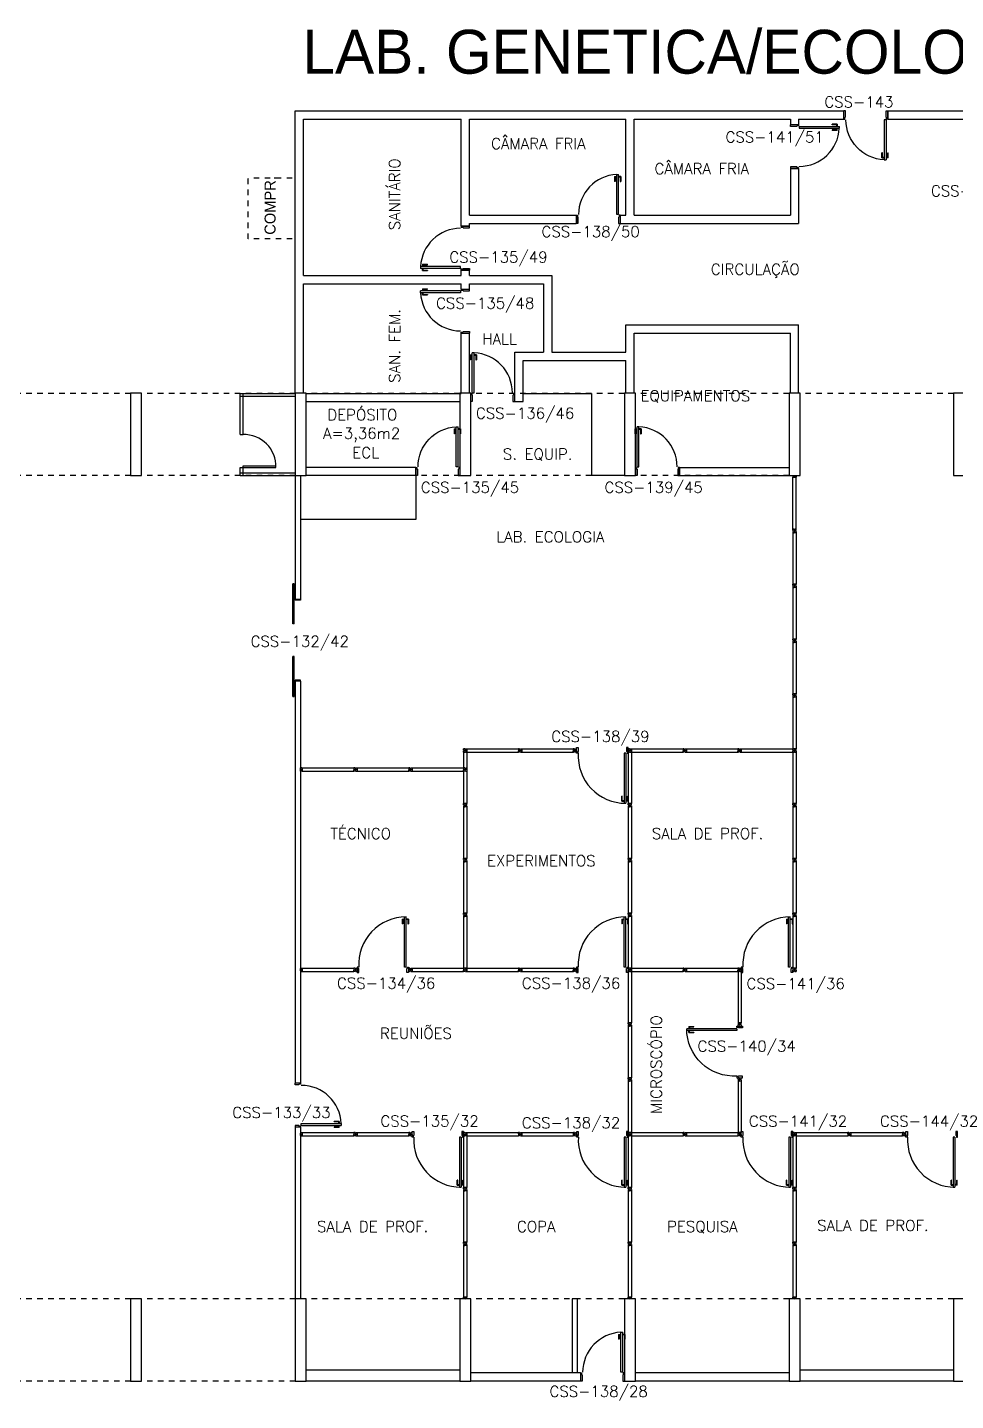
# Model space of a CAD drawing. Extents: x -248 to -11, y 347 to 447.
# Drawn here: x -107.14 to -90.23, y 388.71 to 413.75 of the extents above; entities that cross this region are included whole.
import ezdxf
from ezdxf.enums import TextEntityAlignment as Align

# ---------------------------------------------------------------- set-up
doc = ezdxf.new("R2010")
doc.units = 0
doc.header["$LTSCALE"] = 0.02
doc.header["$MEASUREMENT"] = 0
doc.linetypes.add('HIDDEN2', pattern=[0.1875, 0.125, -0.0625])
doc.layers.get('0').update_dxf_attribs({"linetype": 'CONTINUOUS'})
for name, color, linetype in [('ALV', 2, 'CONTINUOUS'), ('AREA', 2, 'CONTINUOUS'), ('BANC', 2, 'CONTINUOUS'), ('DIV', 2, 'CONTINUOUS'), ('ESQ', 1, 'CONTINUOUS'), ('ESTR', 3, 'CONTINUOUS'), ('JANELA', 1, 'CONTINUOUS'), ('PROJ', 1, 'HIDDEN2'), ('TEXT_CENTRO_CUSTO', 1, 'CONTINUOUS'), ('TEXTO', 2, 'CONTINUOUS'), ('TEXTO-ENDEREÇO', 2, 'CONTINUOUS'), ('USO', 2, 'CONTINUOUS')]:
    doc.layers.add(name, color=color, linetype=linetype)
doc.styles.add('UNB-100', font='simplex.shx', dxfattribs={"height": 0.2})
doc.styles.add('UNB-100-1', font='simplex.shx', dxfattribs={"height": 0.2})

# ---------------------------------------------------------------- blocks, each defined once
blk = doc.blocks.new('PDV2E-SSS')
at = {"layer": 'DIV'}
for p, q in [((0.034, 0.925), (0.034, 0.835)), ((0.034, 0.925), (0.074, 0.925)), ((0.044, 0.835), (0.034, 0.835)), ((0.044, 0.915), (0.044, 0.835)), ((0.044, 0.915), (0.074, 0.915)), ((0.076, 0.05), (0.076, 0.965)), ((0.106, 0.965), (0.076, 0.965)), ((0.106, 0.05), (0.106, 0.965)), ((0.148, 0.925), (0.108, 0.925)), ((0.138, 0.915), (0.108, 0.915)), ((0.138, 0.915), (0.138, 0.835)), ((0.138, 0.835), (0.148, 0.835)), ((0.148, 0.925), (0.148, 0.835)), ((0.031, 0.05), (0.031, -0.05)), ((0.051, 0.05), (0.031, 0.05)), ((0.051, 0.02), (0.051, 0.05)), ((0.051, 0.02), (0.061, 0.02)), ((0.061, -0.05), (0.061, 0.02)), ((0.076, 0.05), (0.106, 0.05)), ((0.95, 0.02), (0.94, 0.02)), ((0.94, -0.05), (0.94, 0.02)), ((0.95, 0.02), (0.95, 0.05)), ((0.95, 0.05), (0.97, 0.05)), ((0.97, 0.05), (0.97, 0.035)), ((0.97, 0.035), (0.97, -0.035)), ((0.031, -0.05), (0.061, -0.05)), ((0.97, -0.05), (0.94, -0.05)), ((0.97, -0.035), (0.97, -0.05))]:
    blk.add_line(p, q, dxfattribs=at)
at = {"layer": 'DIV', "color": 1}
blk.add_arc((0.076, 0.1), 0.865, 356.6786, 90, dxfattribs=at)
blk = doc.blocks.new('PILAR-SSS')
for points in [[(0.003, -26.452), (0.003, -27.952), (0.203, -27.952), (0.203, -26.452)], [(0.003, -42.962), (0.003, -44.462), (0.203, -44.462), (0.203, -42.962)]]:
    blk.add_lwpolyline(points, close=True)
blk = doc.blocks.new('DIVMT-SSS')
for p, q in [((-0.03, 0.008), (-0.03, 0.03)), ((-0.006, 0.03), (-0.03, 0.03)), ((-0.03, 0.008), (-0.02, 0.008)), ((-0.02, -0.008), (-0.02, 0.008)), ((-0.006, 0.02), (-0.006, 0.03)), ((0.006, 0.02), (-0.006, 0.02)), ((-0.005, 0), (0.005, 0)), ((0.005, 0), (-0.005, 0)), ((0, 0.005), (0, -0.005)), ((0, -0.005), (0, 0.005)), ((0.006, 0.03), (0.03, 0.03)), ((0.006, 0.02), (0.006, 0.03)), ((0.03, 0.008), (0.02, 0.008)), ((0.02, -0.008), (0.02, 0.008)), ((0.03, 0.008), (0.03, 0.03)), ((-0.03, -0.008), (-0.03, -0.03)), ((-0.03, -0.008), (-0.02, -0.008)), ((-0.03, -0.03), (-0.03, -0.97)), ((-0.03, -0.03), (-0.009, -0.03)), ((0.03, -0.03), (-0.03, -0.03)), ((-0.03, -0.03), (-0.006, -0.03)), ((-0.009, -0.03), (-0.027, -0.03)), ((-0.006, -0.02), (-0.006, -0.03)), ((-0.006, -0.02), (0.006, -0.02)), ((-0.006, -0.02), (-0.006, -0.03)), ((0.006, -0.02), (-0.006, -0.02)), ((0.005, -0.03), (-0.005, -0.03)), ((0.006, -0.02), (0.006, -0.03)), ((0.006, -0.02), (0.006, -0.03)), ((0.03, -0.03), (0.006, -0.03)), ((0.03, -0.008), (0.02, -0.008)), ((0.03, -0.008), (0.03, -0.03)), ((0.03, -0.03), (0.03, -0.97)), ((0.03, -0.97), (-0.03, -0.97)), ((-0.006, -0.98), (-0.006, -0.97)), ((-0.006, -0.98), (0.006, -0.98)), ((0.006, -1.001), (-0.006, -1.001)), ((0.005, -0.97), (-0.005, -0.97)), ((0, -0.994), (0, -1.007)), ((0.006, -0.98), (0.006, -0.97)), ((0, -1.02), (0, -1.021))]:
    blk.add_line(p, q)
blk = doc.blocks.new('DIV-SSS')
for p, q in [((-0.005, 0), (0.005, 0)), ((0, 0.005), (0, -0.005)), ((-0.03, -0.03), (-0.03, -0.97)), ((0.03, -0.03), (-0.03, -0.03)), ((-0.03, -0.03), (-0.009, -0.03)), ((-0.009, -0.03), (-0.027, -0.03)), ((-0.006, -0.02), (0.006, -0.02)), ((-0.006, -0.02), (-0.006, -0.03)), ((-0.005, -0.022), (0.005, -0.022)), ((-0.005, -0.022), (-0.005, -0.029)), ((0.005, -0.029), (-0.005, -0.029)), ((0.005, -0.03), (-0.005, -0.03)), ((0.005, -0.022), (0.005, -0.029)), ((0.006, -0.02), (0.006, -0.03)), ((0.03, -0.03), (0.03, -0.97)), ((0.03, -0.97), (-0.03, -0.97)), ((0.007, -0.999), (-0.007, -0.999)), ((-0.006, -0.98), (-0.006, -0.97)), ((-0.006, -0.98), (0.006, -0.98)), ((0.005, -0.97), (-0.005, -0.97)), ((0, -0.991), (0, -1.006)), ((0.006, -0.98), (0.006, -0.97))]:
    blk.add_line(p, q)
blk = doc.blocks.new('PD80-SSS')
at = {"color": 1}
for p, q in [((-0.777, 0.01), (-0.777, -0.03)), ((-0.777, 0.01), (-0.687, 0.01)), ((-0.687, 0), (-0.687, 0.01)), ((-0.777, -0.105), (-0.777, -0.065)), ((-0.777, -0.105), (-0.687, -0.105)), ((-0.767, 0), (-0.767, -0.03)), ((-0.767, 0), (-0.687, 0)), ((-0.767, -0.095), (-0.767, -0.065)), ((-0.767, -0.095), (-0.687, -0.095)), ((-0.687, -0.095), (-0.687, -0.105))]:
    blk.add_line(p, q, dxfattribs=at)
at = {"color": 2}
for p, q in [((-0.075, 0), (0.075, 0)), ((0.075, -0.03), (0.075, 0)), ((-0.817, -0.065), (-0.817, -0.03)), ((-0.085, -0.03), (-0.817, -0.03)), ((-0.085, -0.065), (-0.817, -0.065)), ((-0.085, -0.03), (-0.085, -0.065)), ((-0.075, 0), (-0.075, -0.02)), ((-0.075, -0.02), (-0.04, -0.02)), ((-0.04, -0.03), (-0.04, -0.02)), ((-0.04, -0.03), (0.075, -0.03)), ((-0.075, -0.781), (-0.04, -0.781)), ((-0.075, -0.801), (-0.075, -0.781)), ((-0.075, -0.801), (0.075, -0.801)), ((-0.075, -0.802), (0.075, -0.802)), ((-0.04, -0.771), (0.075, -0.771)), ((-0.04, -0.771), (-0.04, -0.781)), ((0.075, -0.771), (0.075, -0.801))]:
    blk.add_line(p, q, dxfattribs=at)
at = {"color": 1}
blk.add_arc((-0.085, -0.03), 0.731, 182.6571, 270, dxfattribs=at)
blk = doc.blocks.new('MTINI-SSS')
for p, q in [((-0.03, 0.008), (-0.03, 0.028)), ((-0.03, 0.028), (-0.008, 0.028)), ((-0.03, 0.008), (-0.02, 0.008)), ((-0.02, 0), (-0.02, 0.008)), ((-0.001, 0), (-0.02, 0)), ((-0.008, 0.019), (-0.008, 0.028)), ((0.008, 0.019), (-0.008, 0.019)), ((0.005, 0), (-0.005, 0)), ((0.02, 0), (-0.001, 0)), ((0, -0.005), (0, 0.005)), ((0.008, 0.019), (0.008, 0.028)), ((0.03, 0.028), (0.008, 0.028)), ((0.03, 0.008), (0.02, 0.008)), ((0.02, 0), (0.02, 0.008)), ((0.03, 0.008), (0.03, 0.028))]:
    blk.add_line(p, q)
blk = doc.blocks.new('MTT-SSS')
for p, q in [((-0.008, 0.03), (-0.03, 0.03)), ((-0.03, 0.03), (-0.03, 0.006)), ((-0.0185, 0.006), (-0.03, 0.006)), ((-0.0185, -0.006), (-0.0185, 0.006)), ((-0.008, 0.03), (-0.008, 0.02)), ((-0.008, 0.02), (0.008, 0.02)), ((-0.0051, 0), (0.0051, 0)), ((0, -0.0051), (0, 0.0051)), ((0.008, 0.03), (0.03, 0.03)), ((0.008, 0.03), (0.008, 0.02)), ((0.0205, -0.006), (0.0205, 0.006)), ((0.0205, 0.006), (0.03, 0.006)), ((0.03, 0.006), (0.03, 0.03)), ((-0.03, -0.03), (-0.03, -0.006)), ((-0.0185, -0.006), (-0.03, -0.006)), ((-0.008, -0.03), (-0.03, -0.03)), ((-0.008, -0.02), (0.008, -0.02)), ((-0.008, -0.03), (-0.008, -0.02)), ((0.008, -0.03), (0.008, -0.02)), ((0.008, -0.03), (0.03, -0.03)), ((0.0205, -0.006), (0.03, -0.006)), ((0.03, -0.006), (0.03, -0.03))]:
    blk.add_line(p, q)
blk = doc.blocks.new('PE80-SSS')
for p, q in [((0.075, 0), (-0.075, 0)), ((-0.075, -0.03), (-0.075, 0)), ((0.075, 0), (0.075, -0.02)), ((0.777, 0.01), (0.687, 0.01)), ((0.687, 0), (0.687, 0.01)), ((0.777, 0.01), (0.777, -0.03)), ((0.04, -0.03), (-0.075, -0.03)), ((0.075, -0.02), (0.04, -0.02)), ((0.04, -0.03), (0.04, -0.02)), ((0.085, -0.03), (0.817, -0.03)), ((0.085, -0.03), (0.085, -0.065)), ((0.085, -0.065), (0.817, -0.065)), ((0.767, 0), (0.687, 0)), ((0.767, -0.095), (0.687, -0.095)), ((0.687, -0.095), (0.687, -0.105)), ((0.777, -0.105), (0.687, -0.105)), ((0.767, 0), (0.767, -0.03)), ((0.767, -0.095), (0.767, -0.065)), ((0.777, -0.105), (0.777, -0.065)), ((0.817, -0.065), (0.817, -0.03)), ((0.04, -0.771), (-0.075, -0.771)), ((-0.075, -0.771), (-0.075, -0.801)), ((0.075, -0.801), (-0.075, -0.801)), ((0.075, -0.802), (-0.075, -0.802)), ((0.04, -0.771), (0.04, -0.781)), ((0.075, -0.781), (0.04, -0.781)), ((0.075, -0.801), (0.075, -0.781))]:
    blk.add_line(p, q)
blk.add_arc((0.085, -0.03), 0.731, 270, 357.3429)
blk = doc.blocks.new('DIVINI-SSS')
for p, q in [((-0.02, 0), (-0.02, -0.008)), ((-0.02, 0), (0.001, 0)), ((-0.005, 0), (0.005, 0)), ((0, 0.005), (0, -0.005)), ((0.001, 0), (0.02, 0)), ((-0.03, -0.008), (-0.02, -0.008)), ((-0.03, -0.008), (-0.03, -0.028)), ((-0.03, -0.028), (-0.008, -0.028)), ((-0.03, -0.03), (0.03, -0.03)), ((-0.03, -0.975), (-0.03, -0.03)), ((-0.009, -0.03), (-0.027, -0.03)), ((-0.008, -0.019), (0.008, -0.019)), ((-0.008, -0.019), (-0.008, -0.028)), ((-0.006, -0.021), (-0.006, -0.03)), ((0.006, -0.021), (-0.006, -0.021)), ((-0.006, -0.023), (-0.006, -0.027)), ((-0.004, -0.021), (0.004, -0.021)), ((0.006, -0.021), (0.006, -0.03)), ((0.006, -0.023), (0.006, -0.027)), ((0.008, -0.019), (0.008, -0.028)), ((0.03, -0.028), (0.008, -0.028)), ((0.009, -0.03), (0.027, -0.03)), ((0.02, 0), (0.02, -0.008)), ((0.03, -0.008), (0.02, -0.008)), ((0.03, -0.008), (0.03, -0.028)), ((0.03, -0.975), (0.03, -0.03)), ((-0.03, -0.975), (0.03, -0.975)), ((-0.009, -0.975), (-0.027, -0.975)), ((-0.006, -0.985), (-0.006, -0.975)), ((0.006, -0.985), (-0.006, -0.985)), ((0, -0.985), (0, -0.988)), ((0.006, -0.985), (0.006, -0.975)), ((0.03, -0.975), (0.009, -0.975)), ((0.009, -0.975), (0.027, -0.975)), ((0.006, -1.01), (-0.006, -1.01)), ((0, -1.003), (0, -1.018))]:
    blk.add_line(p, q)
blk = doc.blocks.new('PDV2D-SSS')
for p, q in [((-0.148, 0.925), (-0.108, 0.925)), ((-0.148, 0.925), (-0.148, 0.835)), ((-0.138, 0.835), (-0.148, 0.835)), ((-0.138, 0.915), (-0.108, 0.915)), ((-0.138, 0.915), (-0.138, 0.835)), ((-0.106, 0.965), (-0.076, 0.965)), ((-0.106, 0.05), (-0.106, 0.965)), ((-0.076, 0.05), (-0.076, 0.965)), ((-0.034, 0.925), (-0.074, 0.925)), ((-0.044, 0.915), (-0.074, 0.915)), ((-0.044, 0.915), (-0.044, 0.835)), ((-0.044, 0.835), (-0.034, 0.835)), ((-0.034, 0.925), (-0.034, 0.835)), ((-0.95, 0.05), (-0.97, 0.05)), ((-0.97, 0.05), (-0.97, 0.035)), ((-0.97, 0.035), (-0.97, -0.035)), ((-0.95, 0.02), (-0.95, 0.05)), ((-0.95, 0.02), (-0.94, 0.02)), ((-0.94, -0.05), (-0.94, 0.02)), ((-0.076, 0.05), (-0.106, 0.05)), ((-0.051, 0.02), (-0.061, 0.02)), ((-0.061, -0.05), (-0.061, 0.02)), ((-0.051, 0.05), (-0.031, 0.05)), ((-0.051, 0.02), (-0.051, 0.05)), ((-0.031, 0.05), (-0.031, -0.05)), ((-0.97, -0.035), (-0.97, -0.05)), ((-0.97, -0.05), (-0.94, -0.05)), ((-0.031, -0.05), (-0.061, -0.05))]:
    blk.add_line(p, q)
at = {"color": 1}
blk.add_arc((-0.076, 0.1), 0.865, 90, 183.3214, dxfattribs=at)
blk = doc.blocks.new('COMP-SSS')
at = {"layer": 'PROJ'}
for p, q in [((0.804, 1.112), (0, 1.112)), ((0, 0), (0, 1.112)), ((0.805, 0), (0, 0))]:
    blk.add_line(p, q, dxfattribs=at)
at = {"layer": 'USO'}
blk.add_text('COMPR.', height=0.2, rotation=90, dxfattribs=at).set_placement((0.501, 0.077))

msp = doc.modelspace()

# ---------------------------------------------------------------- linework, layer by layer
at = {"color": 1}
msp.add_arc((-103.201, 405.742), 0.585, 358.5312, 91.4688, dxfattribs=at)
at = {"layer": 'ALV'}
for p, q in [((-102.266, 412.226), (-92.27, 412.226)), ((-102.266, 407.077), (-102.266, 412.226)), ((-92.269, 412.076), (-92.27, 412.226)), ((-91.468, 412.226), (-81.066, 412.226)), ((-91.468, 412.226), (-91.468, 412.076)), ((-102.116, 409.226), (-102.116, 412.076)), ((-102.116, 412.076), (-99.241, 412.076)), ((-99.241, 410.128), (-99.241, 412.076)), ((-99.091, 412.076), (-96.241, 412.076)), ((-99.091, 410.327), (-99.091, 412.076)), ((-96.241, 410.327), (-96.241, 412.076)), ((-96.091, 412.076), (-93.241, 412.076)), ((-96.091, 410.327), (-96.091, 412.076)), ((-93.241, 412.076), (-93.241, 411.976)), ((-93.091, 411.976), (-93.241, 411.976)), ((-93.091, 412.076), (-93.091, 411.976)), ((-93.091, 412.076), (-92.269, 412.076)), ((-91.468, 412.076), (-87.241, 412.076)), ((-93.091, 411.175), (-93.241, 411.175)), ((-93.241, 411.175), (-93.241, 410.327)), ((-93.091, 411.175), (-93.091, 410.177)), ((-99.091, 410.128), (-99.241, 410.128)), ((-99.091, 410.327), (-97.143, 410.327)), ((-99.091, 410.177), (-97.143, 410.177)), ((-99.091, 410.128), (-99.091, 410.177)), ((-97.143, 410.327), (-97.143, 410.177)), ((-96.341, 410.327), (-96.241, 410.327)), ((-96.341, 410.327), (-96.341, 410.177)), ((-96.341, 410.177), (-93.091, 410.177)), ((-96.341, 410.177), (-96.241, 410.177)), ((-96.091, 410.327), (-93.241, 410.327)), ((-102.116, 409.226), (-99.241, 409.226)), ((-99.091, 409.326), (-99.241, 409.326)), ((-99.241, 409.226), (-99.241, 409.326)), ((-99.091, 409.226), (-99.091, 409.326)), ((-99.091, 409.226), (-97.591, 409.226)), ((-97.591, 409.226), (-97.591, 407.827)), ((-102.116, 407.077), (-102.116, 409.076)), ((-102.116, 409.076), (-99.241, 409.076)), ((-99.241, 408.976), (-99.241, 409.076)), ((-99.241, 408.976), (-99.091, 408.976)), ((-99.091, 409.076), (-97.741, 409.076)), ((-99.091, 408.976), (-99.091, 409.076)), ((-97.741, 409.076), (-97.741, 407.827)), ((-99.241, 407.077), (-99.241, 408.175)), ((-99.241, 408.175), (-99.091, 408.175)), ((-99.091, 407.077), (-99.091, 408.175)), ((-96.241, 408.327), (-93.091, 408.327)), ((-96.241, 407.827), (-96.241, 408.327)), ((-96.091, 407.077), (-96.091, 408.177)), ((-96.091, 408.177), (-93.241, 408.177)), ((-93.241, 407.077), (-93.241, 408.177)), ((-93.091, 407.077), (-93.091, 408.327)), ((-98.264, 406.927), (-98.264, 407.827)), ((-98.264, 407.827), (-97.741, 407.827)), ((-98.114, 406.927), (-98.114, 407.677)), ((-98.114, 407.677), (-96.241, 407.677)), ((-97.591, 407.827), (-96.241, 407.827)), ((-96.241, 407.077), (-96.241, 407.677)), ((-103.266, 407.077), (-102.266, 407.077)), ((-103.266, 406.327), (-103.266, 407.077)), ((-103.266, 407.027), (-102.266, 407.027)), ((-103.216, 406.327), (-103.216, 407.077)), ((-102.066, 407.077), (-99.241, 407.077)), ((-102.066, 406.927), (-99.266, 406.927)), ((-98.264, 406.927), (-98.264, 407.077)), ((-98.264, 406.927), (-98.114, 406.927)), ((-103.266, 406.327), (-103.216, 406.327)), ((-103.266, 405.577), (-103.266, 405.727)), ((-103.266, 405.727), (-102.616, 405.727)), ((-103.266, 405.627), (-102.266, 405.627)), ((-103.216, 405.577), (-103.216, 405.757)), ((-103.216, 405.757), (-102.616, 405.757)), ((-102.616, 405.727), (-102.616, 405.757)), ((-100.07, 405.727), (-102.066, 405.727)), ((-100.07, 405.577), (-100.07, 405.727)), ((-95.263, 405.727), (-93.266, 405.727)), ((-95.263, 405.577), (-95.263, 405.727)), ((-103.266, 405.577), (-102.266, 405.577)), ((-100.07, 405.577), (-102.066, 405.577)), ((-95.263, 405.577), (-93.266, 405.577)), ((-97.218, 390.567), (-97.218, 389.217)), ((-97.118, 390.567), (-97.218, 390.567)), ((-97.118, 389.217), (-97.118, 390.567)), ((-99.266, 389.267), (-102.066, 389.267)), ((-97.068, 389.217), (-99.066, 389.217)), ((-97.068, 389.217), (-97.068, 389.067)), ((-93.266, 389.217), (-96.066, 389.217)), ((-90.266, 389.267), (-93.066, 389.267)), ((-99.266, 389.067), (-102.066, 389.067)), ((-97.068, 389.067), (-99.066, 389.067)), ((-93.266, 389.067), (-96.066, 389.067)), ((-90.266, 389.067), (-93.066, 389.067))]:
    msp.add_line(p, q, dxfattribs=at)
at = {"layer": 'BANC'}
for p, q in [((-98.114, 407.077), (-96.866, 407.077)), ((-96.866, 407.077), (-96.866, 405.577)), ((-100.07, 405.577), (-100.07, 404.777)), ((-96.266, 405.577), (-96.866, 405.577)), ((-100.07, 404.777), (-102.166, 404.777))]:
    msp.add_line(p, q, dxfattribs=at)
at = {"layer": 'DIV'}
for p, q in [((-102.144, 400.247), (-102.166, 400.247)), ((-102.166, 400.187), (-102.166, 400.247)), ((-102.144, 400.187), (-102.166, 400.187)), ((-102.144, 400.247), (-102.144, 400.237)), ((-102.144, 400.237), (-102.136, 400.237)), ((-102.144, 400.187), (-102.144, 400.197)), ((-102.144, 400.197), (-102.136, 400.197))]:
    msp.add_line(p, q, dxfattribs=at)
at = {"layer": 'ESQ'}
for p, q in [((-102.266, 405.577), (-102.266, 403.327)), ((-102.166, 405.577), (-102.166, 403.327)), ((-102.266, 403.327), (-102.166, 403.327)), ((-102.266, 401.827), (-102.266, 394.498)), ((-102.166, 401.827), (-102.266, 401.827)), ((-102.166, 401.827), (-102.166, 394.478)), ((-102.166, 394.499), (-102.266, 394.499)), ((-102.166, 394.498), (-102.266, 394.498)), ((-102.266, 394.468), (-102.266, 394.498)), ((-102.201, 394.468), (-102.266, 394.468)), ((-102.166, 394.478), (-102.201, 394.478)), ((-102.201, 394.468), (-102.201, 394.478)), ((-102.166, 394.498), (-102.166, 394.478)), ((-102.201, 393.727), (-102.266, 393.727)), ((-102.266, 393.727), (-102.266, 393.697)), ((-102.266, 393.697), (-102.266, 390.567)), ((-102.166, 393.697), (-102.266, 393.697)), ((-102.201, 393.727), (-102.201, 393.717)), ((-102.166, 393.717), (-102.201, 393.717)), ((-102.166, 393.697), (-102.166, 393.717)), ((-102.166, 393.697), (-102.166, 390.567)), ((-102.156, 393.762), (-101.425, 393.762)), ((-102.156, 393.727), (-102.156, 393.762)), ((-102.156, 393.727), (-101.425, 393.727)), ((-101.555, 393.792), (-101.555, 393.802)), ((-101.465, 393.802), (-101.555, 393.802)), ((-101.475, 393.792), (-101.555, 393.792)), ((-101.555, 393.698), (-101.555, 393.688)), ((-101.475, 393.698), (-101.555, 393.698)), ((-101.465, 393.688), (-101.555, 393.688)), ((-101.475, 393.792), (-101.475, 393.762)), ((-101.475, 393.698), (-101.475, 393.727)), ((-101.465, 393.802), (-101.465, 393.762)), ((-101.465, 393.688), (-101.465, 393.727)), ((-101.425, 393.762), (-101.425, 393.727))]:
    msp.add_line(p, q, dxfattribs=at)
msp.add_arc((-102.156, 393.728), 0.731, 2.7159, 90, dxfattribs=at)
at = {"layer": 'JANELA', "color": 2}
for p, q in [((-102.287, 403.607), (-102.307, 403.607)), ((-102.307, 402.877), (-102.307, 403.607)), ((-102.287, 402.877), (-102.287, 403.607)), ((-102.266, 403.307), (-102.266, 403.327)), ((-102.166, 403.307), (-102.266, 403.307)), ((-102.166, 403.327), (-102.166, 403.307)), ((-102.287, 402.877), (-102.307, 402.877)), ((-102.307, 401.547), (-102.307, 402.277)), ((-102.287, 402.277), (-102.307, 402.277)), ((-102.287, 401.547), (-102.287, 402.277)), ((-102.266, 401.847), (-102.266, 401.827)), ((-102.166, 401.847), (-102.266, 401.847)), ((-102.166, 401.827), (-102.166, 401.847)), ((-102.307, 401.547), (-102.287, 401.547))]:
    msp.add_line(p, q, dxfattribs=at)
at = {"layer": 'PROJ'}
for p, q in [((-105.266, 407.077), (-108.066, 407.077)), ((-102.266, 407.077), (-105.066, 407.077)), ((-99.266, 407.077), (-102.066, 407.077)), ((-96.266, 407.077), (-99.066, 407.077)), ((-93.266, 407.077), (-96.066, 407.077)), ((-90.266, 407.077), (-93.066, 407.077)), ((-105.266, 405.577), (-108.066, 405.577)), ((-102.266, 405.577), (-105.066, 405.577)), ((-99.266, 405.577), (-102.066, 405.577)), ((-96.266, 405.577), (-99.066, 405.577)), ((-93.266, 405.577), (-96.066, 405.577)), ((-105.266, 390.567), (-108.066, 390.567)), ((-102.266, 390.567), (-105.066, 390.567)), ((-99.266, 390.567), (-102.066, 390.567)), ((-96.266, 390.567), (-99.066, 390.567)), ((-93.266, 390.567), (-96.066, 390.567)), ((-90.266, 390.567), (-93.066, 390.567)), ((-105.266, 389.067), (-108.066, 389.067)), ((-102.266, 389.067), (-105.066, 389.067))]:
    msp.add_line(p, q, dxfattribs=at)

# ---------------------------------------------------------------- block references
at = {"layer": 'DIV'}
for name, p, rotation in [('DIVINI-SSS', (-93.166, 405.577), 359.9999999764968), ('DIVMT-SSS', (-93.166, 404.567), 359.9999999764968), ('DIVMT-SSS', (-93.166, 403.567), 359.9999999764968), ('DIVMT-SSS', (-93.166, 402.567), 359.9999999764968), ('DIVMT-SSS', (-93.166, 401.567), 359.9999999764968), ('DIVMT-SSS', (-99.166, 400.567), 359.9999999764968), ('DIV-SSS', (-99.166, 400.567), 89.99999997649687), ('DIV-SSS', (-98.166, 400.567), 89.99999997649687), ('PDV2E-SSS', (-96.167, 400.567), 179.9999999764969), ('DIVMT-SSS', (-96.166, 400.567), 359.9999999764968), ('DIV-SSS', (-96.166, 400.567), 89.99999997649687), ('DIV-SSS', (-95.166, 400.567), 89.99999997649687), ('DIV-SSS', (-94.166, 400.567), 89.99999997649687), ('DIVMT-SSS', (-93.166, 400.567), 359.9999999764968), ('DIV-SSS', (-102.166, 400.217), 89.99999997649687), ('DIV-SSS', (-101.166, 400.217), 89.99999997649687), ('DIV-SSS', (-100.166, 400.217), 89.99999997649687), ('DIVMT-SSS', (-99.166, 399.567), 359.9999999764968), ('DIVMT-SSS', (-96.166, 399.567), 359.9999999764968), ('DIVMT-SSS', (-93.166, 399.567), 359.9999999764968), ('DIVMT-SSS', (-99.166, 398.567), 359.9999999764968), ('DIVMT-SSS', (-96.166, 398.567), 359.9999999764968), ('DIVMT-SSS', (-93.166, 398.567), 359.9999999764968), ('DIVMT-SSS', (-99.166, 397.567), 359.9999999764968), ('DIVMT-SSS', (-96.166, 397.567), 359.9999999764968), ('DIVMT-SSS', (-93.166, 397.567), 359.9999999764968), ('PDV2D-SSS', (-100.167, 396.567), 359.9999999764968), ('PDV2D-SSS', (-96.167, 396.567), 359.9999999764968), ('PDV2D-SSS', (-93.167, 396.567), 359.9999999764968), ('DIV-SSS', (-102.166, 396.567), 89.99999997649687), ('MTINI-SSS', (-102.166, 396.567), 269.9999999764969), ('DIV-SSS', (-100.166, 396.567), 89.99999997649687), ('DIV-SSS', (-99.166, 396.567), 89.99999997649687), ('DIV-SSS', (-98.166, 396.567), 89.99999997649687), ('DIVMT-SSS', (-96.166, 396.567), 359.9999999764968), ('DIV-SSS', (-96.166, 396.567), 89.99999997649687), ('DIV-SSS', (-95.166, 396.567), 89.99999997649687), ('DIVMT-SSS', (-94.166, 396.567), 359.9999999764968), ('DIVMT-SSS', (-96.166, 395.567), 359.9999999764968), ('DIVMT-SSS', (-96.166, 394.567), 359.9999999764968), ('DIVMT-SSS', (-94.166, 394.567), 359.9999999764968), ('DIV-SSS', (-102.166, 393.567), 89.99999997649687), ('MTINI-SSS', (-102.166, 393.567), 269.9999999764969), ('DIV-SSS', (-101.166, 393.567), 89.99999997649687), ('PDV2E-SSS', (-99.166, 393.567), 179.9999999764969), ('DIVMT-SSS', (-99.166, 393.567), 359.9999999764968), ('DIV-SSS', (-99.166, 393.567), 89.99999997649687), ('DIVMT-SSS', (-98.167, 393.567), 89.99999997649687), ('PDV2E-SSS', (-96.166, 393.567), 179.9999999764969), ('DIVMT-SSS', (-96.166, 393.567), 359.9999999764968), ('DIV-SSS', (-96.166, 393.567), 89.99999997649687), ('DIVMT-SSS', (-95.167, 393.567), 89.99999997649687), ('PDV2E-SSS', (-93.166, 393.567), 179.9999999764969), ('DIVMT-SSS', (-93.166, 393.567), 359.9999999764968), ('DIV-SSS', (-93.166, 393.567), 89.99999997649687), ('DIVMT-SSS', (-92.167, 393.567), 89.99999997649687), ('PDV2E-SSS', (-90.166, 393.567), 179.9999999764969), ('DIVMT-SSS', (-99.166, 392.567), 359.9999999764968), ('DIVMT-SSS', (-96.166, 392.567), 359.9999999764968), ('DIVMT-SSS', (-93.166, 392.567), 359.9999999764968), ('DIVMT-SSS', (-99.166, 391.567), 359.9999999764968), ('DIVMT-SSS', (-96.166, 391.567), 359.9999999764968), ('DIVMT-SSS', (-93.166, 391.567), 359.9999999764968), ('MTINI-SSS', (-99.166, 390.567), 359.9999999764968), ('MTINI-SSS', (-96.166, 390.567), 359.9999999764968), ('MTINI-SSS', (-93.166, 390.567), 359.9999999764968)]:
    msp.add_blockref(name, p, dxfattribs=dict(at, rotation=rotation))
for p in [(-99.167, 400.567), (-98.167, 400.567), (-97.167, 400.567), (-96.167, 400.567), (-95.167, 400.567), (-94.167, 400.567), (-93.167, 400.567), (-101.166, 400.217), (-100.166, 400.217), (-99.166, 400.217), (-101.167, 396.567), (-100.167, 396.567), (-99.167, 396.567), (-98.167, 396.567), (-97.167, 396.567), (-96.167, 396.567), (-95.167, 396.567), (-94.167, 396.567), (-93.167, 396.567), (-94.166, 395.567), (-101.166, 393.567), (-100.166, 393.567), (-97.166, 393.567), (-94.166, 393.567), (-91.166, 393.567)]:
    msp.add_blockref('MTT-SSS', p, dxfattribs=at)
at = {"layer": 'DIV', "xscale": -1, "rotation": 90.00000004700625}
msp.add_blockref('PDV2E-SSS', (-94.166, 395.568), dxfattribs=at)
at = {"layer": 'ESQ', "xscale": -1, "rotation": 270.0000000235032}
for name, p in [('PD80-SSS', (-91.468, 412.151)), ('PE80-SSS', (-99.266, 405.652))]:
    msp.add_blockref(name, p, dxfattribs=at)
at = {"layer": 'ESQ'}
for name, p, rotation in [('PE80-SSS', (-93.166, 411.976), 359.9999999764968), ('PD80-SSS', (-96.341, 410.252), 269.9999999764969), ('PE80-SSS', (-99.166, 409.326), 179.9999999764969), ('PD80-SSS', (-99.166, 408.976), 359.9999999764968), ('PE80-SSS', (-99.069, 407.002), 89.99999997649687), ('PE80-SSS', (-96.066, 405.652), 89.99999997649687), ('PD80-SSS', (-96.266, 389.142), 269.9999999764969)]:
    msp.add_blockref(name, p, dxfattribs=dict(at, rotation=rotation))
at = {"layer": 'ESTR'}
for p in [(-105.269, 433.53), (-102.269, 433.53), (-99.269, 433.53), (-96.269, 433.53), (-93.269, 433.53), (-90.269, 433.53)]:
    msp.add_blockref('PILAR-SSS', p, dxfattribs=at)
at = {"layer": 'PROJ'}
msp.add_blockref('COMP-SSS', (-103.124, 409.892), dxfattribs=at)

# ---------------------------------------------------------------- texts
at = {"layer": 'AREA', "style": 'UNB-100'}
msp.add_text('A=3,36m2', height=0.2, dxfattribs=at).set_placement((-101.757, 406.25))
at = {"layer": 'TEXT_CENTRO_CUSTO', "style": 'UNB-100'}
msp.add_text('ECL', height=0.2, dxfattribs=at).set_placement((-100.98, 405.896), align=Align.CENTER)
at = {"layer": 'TEXTO', "style": 'UNB-100'}
for s, p in [('CÂMARA FRIA', (-98.696, 411.532)), ('CÂMARA FRIA', (-95.717, 411.073)), ('CIRCULAÇÃO', (-94.691, 409.24)), ('HALL', (-98.856, 407.97)), ('EQUIPAMENTOS', (-95.973, 406.932)), ('DEPÓSITO', (-101.681, 406.586)), ('S. EQUIP.', (-98.48, 405.87)), ('LAB. ECOLOGIA', (-98.603, 404.361)), ('TÉCNICO', (-101.625, 398.95)), ('SALA DE PROF.', (-95.766, 398.95)), ('EXPERIMENTOS', (-98.77, 398.454)), ('REUNIÕES', (-100.72, 395.308)), ('SALA DE PROF.', (-101.869, 391.785)), ('COPA', (-98.224, 391.785)), ('PESQUISA', (-95.489, 391.785)), ('SALA DE PROF.', (-92.753, 391.804))]:
    msp.add_text(s, height=0.2, dxfattribs=at).set_placement(p)
for s, p in [('SANITÁRIO', (-100.354, 410.051)), ('SAN. FEM.', (-100.354, 407.269)), ('MICROSCÓPIO', (-95.585, 393.938))]:
    msp.add_text(s, height=0.2, rotation=90, dxfattribs=at).set_placement(p)
at = {"layer": 'TEXTO-ENDEREÇO', "style": 'UNB-100-1'}
for s, p in [('CSS-143', (-91.993, 412.291)), ('CSS-141/51', (-93.527, 411.651)), ('CSS-145/49', (-89.784, 410.668)), ('CSS-138/50', (-96.881, 409.926)), ('CSS-135/49', (-98.561, 409.462)), ('CSS-135/48', (-98.803, 408.621)), ('CSS-136/46', (-98.076, 406.615)), ('CSS-135/45', (-99.08, 405.263)), ('CSS-139/45', (-95.733, 405.263)), ('CSS-132/42', (-102.182, 402.455)), ('CSS-138/39', (-96.703, 400.721)), ('CSS-134/36', (-100.608, 396.222)), ('CSS-138/36', (-97.238, 396.222)), ('CSS-141/36', (-93.145, 396.214)), ('CSS-140/34', (-94.037, 395.074)), ('CSS-133/33', (-102.516, 393.864)), ('CSS-135/32', (-99.817, 393.708)), ('CSS-138/32', (-97.238, 393.676)), ('CSS-141/32', (-93.102, 393.706)), ('CSS-144/32', (-90.713, 393.706)), ('CSS-138/28', (-96.736, 388.779))]:
    msp.add_text(s, height=0.2, rotation=360, dxfattribs=at).set_placement(p, align=Align.CENTER)
at = {"layer": 'USO'}
msp.add_text('LAB. GENETICA/ECOLOGIA - MOD. 06', height=0.8, dxfattribs=at).set_placement((-102.135, 412.906))

doc.saveas('drawing.dxf')
